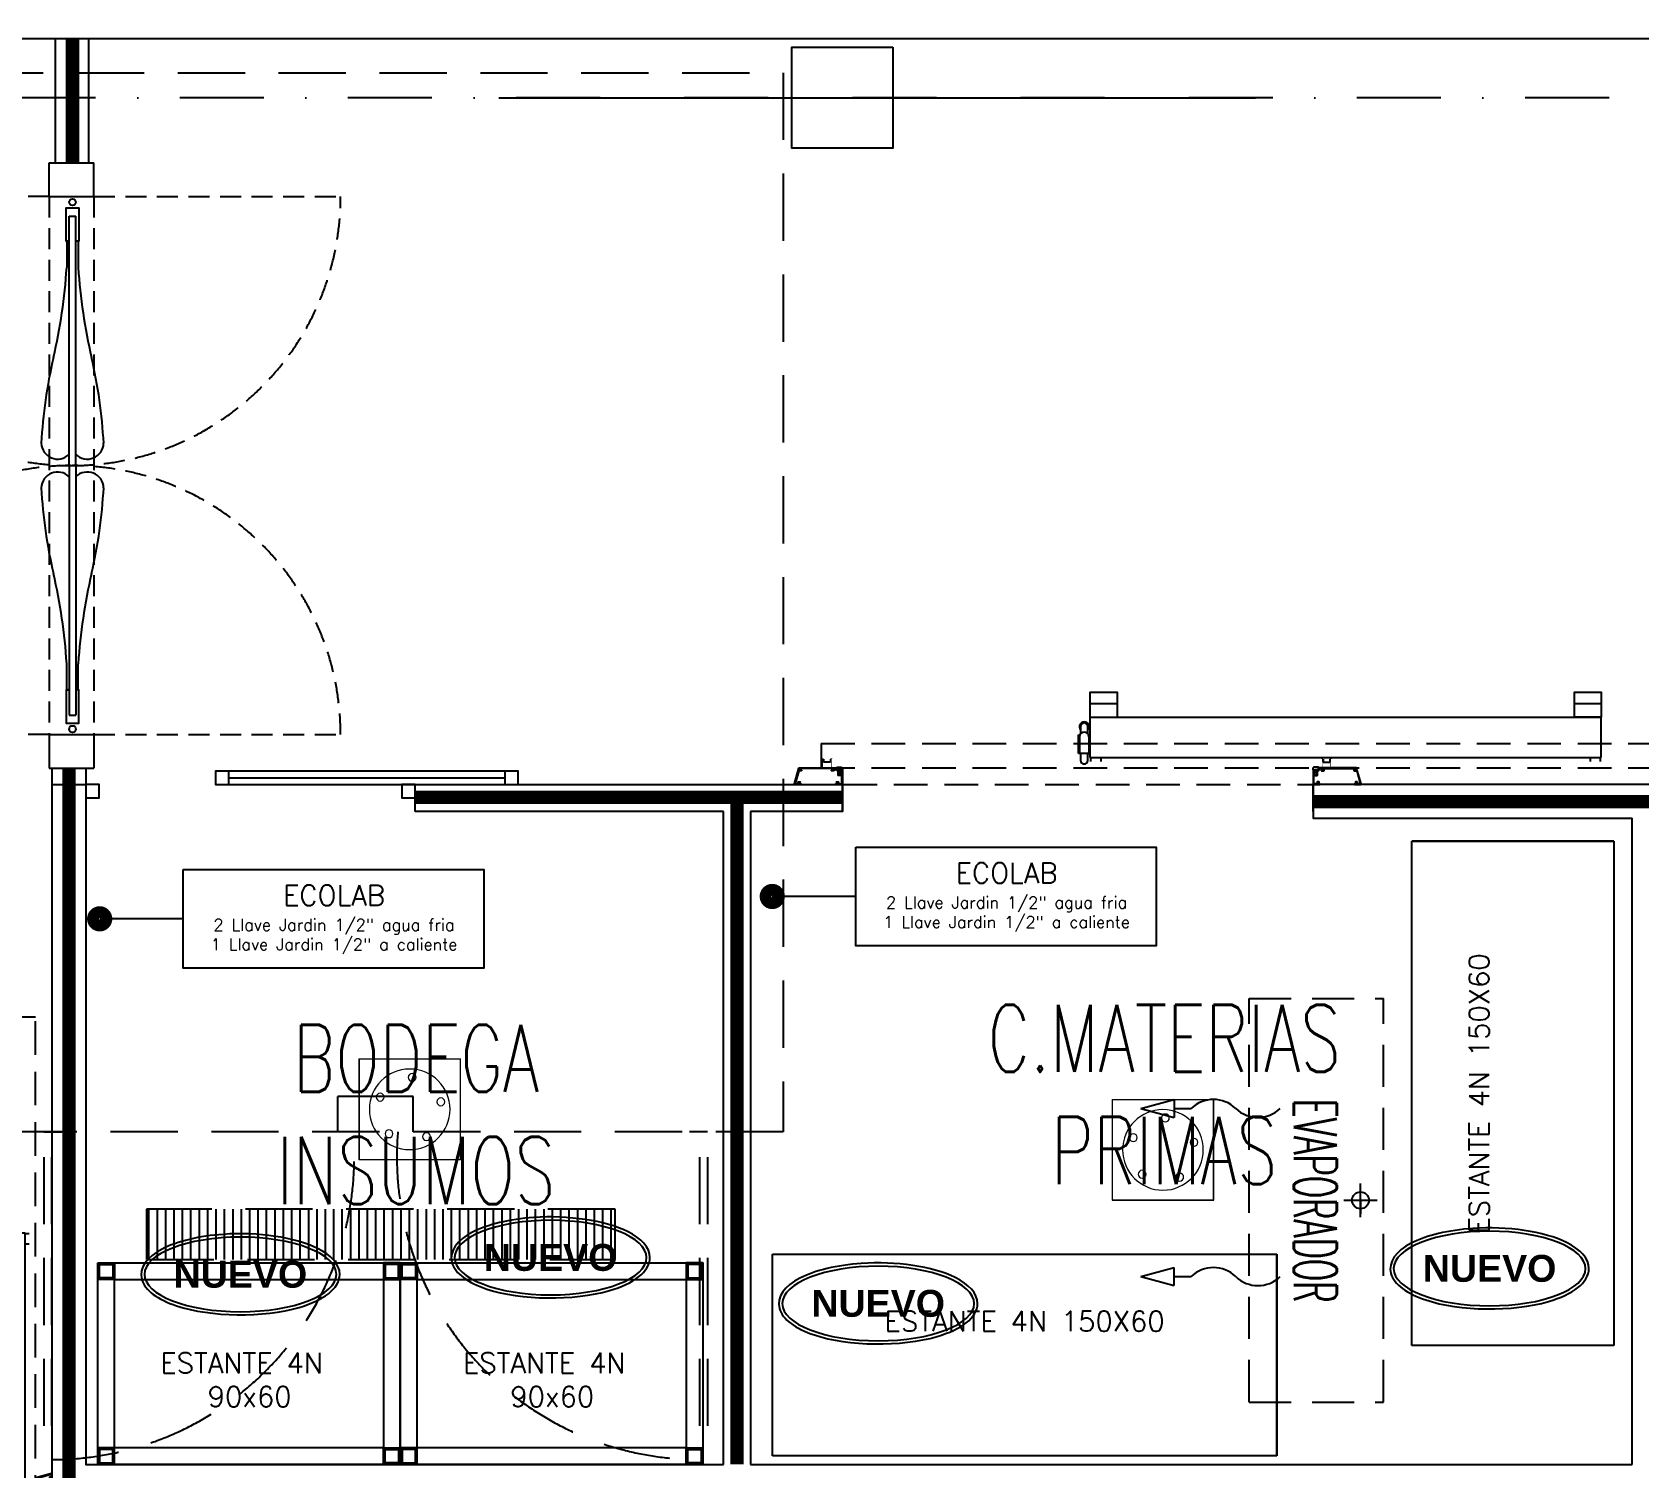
# Model space of a CAD drawing. Header units: millimetres. Extents: x 340 to 1003762, y 22 to 362022.
# Drawn here: x 561811 to 566589, y 286982 to 291252 of the extents above; entities that cross this region are included whole.
import ezdxf
from ezdxf.enums import TextEntityAlignment as Align

# ---------------------------------------------------------------- set-up
doc = ezdxf.new("R2010")
doc.units = ezdxf.units.MM
for name, pattern in [('LSBB_P_002 - PLANTA 1° NIVEL SALA DE VENTAS$0$000_ALTILLO PROPUESTA$0$HIDDEN', [0.375, 0.25, -0.125]), ('LSBB_P_002 - PLANTA 1° NIVEL SALA DE VENTAS$0$CONTINUOS', [0]), ('LSBB_P_002 - PLANTA 1° NIVEL SALA DE VENTAS$0$DASHDOT2', [0.5, 0.25, -0.125, 0, -0.125]), ('LSBB_P_002 - PLANTA 1° NIVEL SALA DE VENTAS$0$DASHED', [0.75, 0.5, -0.25]), ('LSBB_P_002 - PLANTA 1° NIVEL SALA DE VENTAS$0$HIDDEN', [0.375, 0.25, -0.125]), ('LSBB_P_002 - PLANTA 1° NIVEL SALA DE VENTAS$0$HIDDEN2', [0.1875, 0.125, -0.0625])]:
    doc.linetypes.add(name, pattern=pattern)
for name, color, linetype in [('A-DEMOLICION SV', 40, 'Continuous'), ('LSBB_P_002 - PLANTA 1° NIVEL SALA DE VENTAS$0$A-ACTIVOS NUEVOS', 20, 'Continuous'), ('LSBB_P_002 - PLANTA 1° NIVEL SALA DE VENTAS$0$A-DEMOLICIONES', 30, 'LSBB_P_002 - PLANTA 1° NIVEL SALA DE VENTAS$0$DASHED'), ('LSBB_P_002 - PLANTA 1° NIVEL SALA DE VENTAS$0$A-Equipamiento acero inox', 8, 'Continuous'), ('LSBB_P_002 - PLANTA 1° NIVEL SALA DE VENTAS$0$A-EVAPORADOR', 8, 'Continuous'), ('LSBB_P_002 - PLANTA 1° NIVEL SALA DE VENTAS$0$A-MALLA ACMA', 6, 'LSBB_P_002 - PLANTA 1° NIVEL SALA DE VENTAS$0$CONTINUOS'), ('LSBB_P_002 - PLANTA 1° NIVEL SALA DE VENTAS$0$A-MOBILIARIO', 8, 'Continuous'), ('LSBB_P_002 - PLANTA 1° NIVEL SALA DE VENTAS$0$A-PANEL CAMARA NUEVO', 10, 'LSBB_P_002 - PLANTA 1° NIVEL SALA DE VENTAS$0$CONTINUOS'), ('LSBB_P_002 - PLANTA 1° NIVEL SALA DE VENTAS$0$A-PILETAS NUEVAS', 8, 'Continuous'), ('LSBB_P_002 - PLANTA 1° NIVEL SALA DE VENTAS$0$A-PUERTAS NUEVAS', 10, 'Continuous'), ('LSBB_P_002 - PLANTA 1° NIVEL SALA DE VENTAS$0$A-SE CONSTRUYE RELLENO', 10, 'LSBB_P_002 - PLANTA 1° NIVEL SALA DE VENTAS$0$CONTINUOS'), ('LSBB_P_002 - PLANTA 1° NIVEL SALA DE VENTAS$0$A-Textos', 2, 'Continuous'), ('LSBB_P_002 - PLANTA 1° NIVEL SALA DE VENTAS$0$EJES', 8, 'LSBB_P_002 - PLANTA 1° NIVEL SALA DE VENTAS$0$DASHDOT2'), ('LSBB_P_002 - PLANTA 1° NIVEL SALA DE VENTAS$0$EQUIPO', 4, 'Continuous'), ('LSBB_P_002 - PLANTA 1° NIVEL SALA DE VENTAS$0$ESTRUCTURA', 5, 'Continuous'), ('LSBB_P_002 - PLANTA 1° NIVEL SALA DE VENTAS$0$LLAVES ECOLAB', 90, 'Continuous'), ('LSBB_P_002 - PLANTA 1° NIVEL SALA DE VENTAS$0$MUROS', 5, 'Continuous'), ('LSBB_P_002 - PLANTA 1° NIVEL SALA DE VENTAS$0$PUERTAS', 2, 'Continuous'), ('LSBB_P_002 - PLANTA 1° NIVEL SALA DE VENTAS$0$TABIQUE', 3, 'Continuous')]:
    doc.layers.add(name, color=color, linetype=linetype)
doc.styles.add('LSBB_P_002 - PLANTA 1° NIVEL SALA DE VENTAS$0$ARIAL', font='')
doc.styles.add('LSBB_P_002 - PLANTA 1° NIVEL SALA DE VENTAS$0$ROMANS', font='romans')
doc.styles.add('LSBB_P_002 - PLANTA 1° NIVEL SALA DE VENTAS$0$ROMANS20', font='ROMANS8.SHX', dxfattribs={"width": 0.9, "height": 2})
doc.styles.get('LSBB_P_002 - PLANTA 1° NIVEL SALA DE VENTAS$0$ARIAL').set_extended_font_data('Arial', bold=True)

# ---------------------------------------------------------------- blocks, each defined once
blk = doc.blocks.new('LSBB_P_002 - PLANTA 1° NIVEL SALA DE VENTAS$0$A$C529333AF')
at = {"layer": 'LSBB_P_002 - PLANTA 1° NIVEL SALA DE VENTAS$0$A-ACTIVOS NUEVOS', "extrusion": (0, 0, -1)}
blk.add_ellipse((0, 0), major_axis=(0.2855, 0), ratio=0.388575, dxfattribs=at)
at = {"layer": 'LSBB_P_002 - PLANTA 1° NIVEL SALA DE VENTAS$0$A-ACTIVOS NUEVOS'}
blk.add_open_spline([(0.2955, 0), (0.2955, -0.021), (0.2828, -0.0409), (0.2407, -0.0737), (0.2108, -0.0875), (0.0693, -0.1291), (-0.0893, -0.1272), (-0.2453, -0.0748), (-0.2842, -0.048), (-0.3027, 0.019), (-0.2777, 0.0523), (-0.188, 0.0987), (-0.1218, 0.1143), (0.0524, 0.1263), (0.163, 0.1102), (0.2698, 0.0572), (0.2955, 0.0303), (0.2955, 0)], degree=3, knots=[0, 0, 0, 0, 0.461791, 0.461791, 0.923583, 0.923583, 2.283227, 2.283227, 3.034626, 3.034626, 3.786024, 3.786024, 4.537423, 4.537423, 5.618495, 5.618495, 6.283185, 6.283185, 6.283185, 6.283185], dxfattribs=at)
at = {"layer": 'LSBB_P_002 - PLANTA 1° NIVEL SALA DE VENTAS$0$A-ACTIVOS NUEVOS', "insert": (0, 0), "char_height": 0.08, "attachment_point": 5, "style": 'LSBB_P_002 - PLANTA 1° NIVEL SALA DE VENTAS$0$ARIAL'}
blk.add_mtext_dynamic_manual_height_columns('NUEVO', width=0.536552, gutter_width=0.7, heights=[0], dxfattribs=at)
blk = doc.blocks.new('LSBB_P_002 - PLANTA 1° NIVEL SALA DE VENTAS$0$A$C5D5E3A85')
at = {"color": 0, "linetype": 'ByBlock'}
for p, q in [((0.9596, 0.32), (0.8796, 0.32)), ((2.3993, 0.32), (2.3193, 0.32)), ((0.8796, 0.16), (0.8796, 0.24)), ((2.3993, 0.28), (2.3193, 0.28)), ((2.3993, 0.16), (2.3993, 0.28)), ((0.0865, 0.1555), (0.0865, 0.146)), ((0.1069, 0.146), (0.0865, 0.146)), ((0.1069, 0.1555), (0.1069, 0.146)), ((0.8818, 0.16), (0.9118, 0.16)), ((0.8818, 0.1485), (0.8818, 0.16)), ((0.9118, 0.1485), (0.9118, 0.16)), ((1.572, 0.1555), (1.572, 0.146)), ((1.572, 0.146), (1.5924, 0.146)), ((1.5924, 0.1555), (1.5924, 0.146)), ((2.367, 0.1485), (2.367, 0.16)), ((2.397, 0.1485), (2.397, 0.16))]:
    blk.add_line(p, q, dxfattribs=at)
at = {"color": 0, "linetype": 'ByBlock', "extrusion": (-1, -4e-16, 0)}
for p, q in [((0.8506, 0.252), (0.8506, 0.232)), ((0.8726, 0.232), (0.8726, 0.252)), ((0.8446, 0.228), (0.8489, 0.228)), ((0.8446, 0.172), (0.8446, 0.228)), ((0.8476, 0.222), (0.8476, 0.174)), ((0.8506, 0.2307), (0.8506, 0.232)), ((0.8726, 0.2307), (0.8726, 0.232)), ((0.8742, 0.228), (0.8796, 0.228)), ((0.8756, 0.222), (0.8756, 0.174)), ((0.8496, 0.172), (0.8446, 0.172)), ((0.8736, 0.172), (0.8496, 0.172)), ((0.8506, 0.172), (0.8506, 0.152)), ((0.8726, 0.152), (0.8726, 0.172)), ((0.8796, 0.172), (0.8736, 0.172))]:
    blk.add_line(p, q, dxfattribs=at)
for p, q in [((0.8796, 0.28), (2.3993, 0.28)), ((0.8796, 0.16), (2.3993, 0.16))]:
    blk.add_line(p, q)
at = {"color": 8, "linetype": 'LSBB_P_002 - PLANTA 1° NIVEL SALA DE VENTAS$0$HIDDEN2', "ltscale": 0.8}
for p, q in [((0.0796, 0.2016), (3.0425, 0.2016)), ((0.0796, 0.2016), (0.0796, 0.13)), ((3.0425, 0.2016), (3.0425, 0.13)), ((0.0796, 0.13), (3.0425, 0.13)), ((0.1459, 0.08), (1.5425, 0.08))]:
    blk.add_line(p, q, dxfattribs=at)
at = {"color": 0, "linetype": 'ByBlock', "ltscale": 5}
for p, q in [((0.1425, 0), (0.1425, 0.08)), ((1.5425, 0), (1.5425, 0.08))]:
    blk.add_line(p, q, dxfattribs=at)
at = {"color": 0, "linetype": 'ByBlock'}
for points in [[(0.8796, 0.28), (0.8796, 0.355), (0.9596, 0.355), (0.9596, 0.28)], [(2.3193, 0.28), (2.3193, 0.355), (2.3993, 0.355), (2.3993, 0.28)], [(0.8796, 0.24), (0.8796, 0.28)]]:
    blk.add_lwpolyline(points, dxfattribs=at)
at = {"color": 0, "linetype": 'ByBlock', "const_width": 0.0017}
for points in [[(0.0812, 0.1565), (0.0869, 0.1565)], [(0.084, 0.1565), (0.084, 0.1289)], [(0.1123, 0.1565), (0.1066, 0.1565)], [(0.1094, 0.1565), (0.1094, 0.1289)], [(1.5665, 0.1565), (1.5723, 0.1565)], [(1.5694, 0.1565), (1.5694, 0.1289)], [(1.5977, 0.1565), (1.5919, 0.1565)], [(1.5948, 0.1565), (1.5948, 0.1289)]]:
    blk.add_lwpolyline(points, dxfattribs=at)
at = {"color": 0, "linetype": 'ByBlock'}
for points in [[(0.0134, 0.1225), (0.0208, 0.1225, -0.343826), (0.0212, 0.1221), (0.0212, 0.1214, -0.414214), (0.0208, 0.121), (0.0131, 0.121, 0.336332), (0.0129, 0.1209), (0.0022, 0.0826, 0.496634), (0.0027, 0.082), (0.0105, 0.082, 0.414214), (0.011, 0.0825), (0.011, 0.0865, -0.414214), (0.0125, 0.088), (0.0164, 0.088, -0.414214), (0.017, 0.0874), (0.017, 0.0871, -0.414214), (0.0164, 0.0865), (0.013, 0.0865, 0.414214), (0.0125, 0.086), (0.0125, 0.0825, 0.414214), (0.013, 0.082), (0.0189, 0.082, -0.414214), (0.0195, 0.0814), (0.0195, 0.0806, -0.414214), (0.0189, 0.08), (0.0014, 0.08, -0.496634), (0, 0.0819), (0.0132, 0.1289, -0.336332), (0.0146, 0.13), (0.125, 0.13, -0.414214), (0.1265, 0.1285), (0.1265, 0.1245, 0.414214), (0.127, 0.124), (0.13, 0.124, -0.414214), (0.1315, 0.1225), (0.1315, 0.1095, 0.414214), (0.132, 0.109), (0.138, 0.109, 0.674073), (0.1385, 0.1095), (0.1385, 0.1225, -0.414214), (0.14, 0.124), (0.141, 0.124, -0.414214), (0.1425, 0.1225), (0.1425, 0.0815, -0.414214), (0.141, 0.08), (0.1231, 0.08, -0.414214), (0.1225, 0.0806), (0.1225, 0.0814, -0.414214), (0.1231, 0.082), (0.129, 0.082, 0.414214), (0.1295, 0.0825), (0.1295, 0.086, 0.414214), (0.129, 0.0865), (0.1256, 0.0865, -0.414214), (0.125, 0.0871), (0.125, 0.0874, -0.414214), (0.1256, 0.088), (0.1295, 0.088, -0.414214), (0.131, 0.0865), (0.131, 0.0825, 0.414214), (0.1315, 0.082), (0.14, 0.082, 0.414214), (0.1405, 0.0825), (0.1405, 0.1065, 0.414214), (0.14, 0.107), (0.131, 0.107, -0.414214), (0.1295, 0.1085), (0.1295, 0.1215, 0.414214), (0.129, 0.122), (0.126, 0.122, -0.414214), (0.1245, 0.1235), (0.1245, 0.1275, 0.414214), (0.124, 0.128), (0.1195, 0.128, 0.414214), (0.119, 0.1275), (0.119, 0.1225, -0.414214), (0.1175, 0.121), (0.1106, 0.121, -0.414214), (0.11, 0.1216), (0.11, 0.1224, -0.414214), (0.1106, 0.123), (0.1165, 0.123, 0.414214), (0.117, 0.1235), (0.117, 0.1275, 0.414214), (0.1165, 0.128), (0.0153, 0.128, 0.336332), (0.0148, 0.1276), (0.0134, 0.1225)], [(1.6716, 0.1225), (1.6642, 0.1225, 0.343826), (1.6638, 0.1221), (1.6638, 0.1214, 0.414214), (1.6642, 0.121), (1.6719, 0.121, -0.336332), (1.6721, 0.1209), (1.6828, 0.0826, -0.496634), (1.6823, 0.082), (1.6745, 0.082, -0.414214), (1.674, 0.0825), (1.674, 0.0865, 0.414214), (1.6725, 0.088), (1.6686, 0.088, 0.414214), (1.668, 0.0874), (1.668, 0.0871, 0.414214), (1.6686, 0.0865), (1.672, 0.0865, -0.414214), (1.6725, 0.086), (1.6725, 0.0825, -0.414214), (1.672, 0.082), (1.6661, 0.082, 0.414214), (1.6655, 0.0814), (1.6655, 0.0806, 0.414214), (1.6661, 0.08), (1.6836, 0.08, 0.496634), (1.685, 0.0819), (1.6719, 0.1289, 0.336332), (1.6704, 0.13), (1.56, 0.13, 0.414214), (1.5585, 0.1285), (1.5585, 0.1245, -0.414214), (1.558, 0.124), (1.555, 0.124, 0.414214), (1.5535, 0.1225), (1.5535, 0.1095, -0.414214), (1.553, 0.109), (1.547, 0.109, -0.674073), (1.5465, 0.1095), (1.5465, 0.1225, 0.414214), (1.545, 0.124), (1.544, 0.124, 0.414214), (1.5425, 0.1225), (1.5425, 0.0815, 0.414214), (1.544, 0.08), (1.5619, 0.08, 0.414214), (1.5625, 0.0806), (1.5625, 0.0814, 0.414214), (1.5619, 0.082), (1.556, 0.082, -0.414214), (1.5555, 0.0825), (1.5555, 0.086, -0.414214), (1.556, 0.0865), (1.5594, 0.0865, 0.414214), (1.56, 0.0871), (1.56, 0.0874, 0.414214), (1.5594, 0.088), (1.5555, 0.088, 0.414214), (1.554, 0.0865), (1.554, 0.0825, -0.414214), (1.5535, 0.082), (1.545, 0.082, -0.414214), (1.5445, 0.0825), (1.5445, 0.1065, -0.414214), (1.545, 0.107), (1.554, 0.107, 0.414214), (1.5555, 0.1085), (1.5555, 0.1215, -0.414214), (1.556, 0.122), (1.559, 0.122, 0.414214), (1.5605, 0.1235), (1.5605, 0.1275, -0.414214), (1.561, 0.128), (1.5655, 0.128, -0.414214), (1.566, 0.1275), (1.566, 0.1225, 0.414214), (1.5675, 0.121), (1.5744, 0.121, 0.414214), (1.575, 0.1216), (1.575, 0.1224, 0.414214), (1.5744, 0.123), (1.5685, 0.123, -0.414214), (1.568, 0.1235), (1.568, 0.1275, -0.414214), (1.5685, 0.128), (1.6697, 0.128, -0.336332), (1.6702, 0.1276), (1.6716, 0.1225)]]:
    blk.add_lwpolyline(points, format="xyb", dxfattribs=at)
for points in [[(0.126, 0.1303), (0.126, 0.1303, -0.346184), (0.127, 0.1312), (0.14, 0.1312, -0.414214), (0.143, 0.1282), (0.143, 0.1241, 0.093021), (0.1412, 0.1244), (0.1398, 0.1244, 0.315183), (0.1375, 0.1221), (0.1375, 0.1221), (0.1382, 0.1221, -0.414214), (0.1385, 0.1218), (0.1385, 0.1191, -0.414214), (0.1365, 0.1171), (0.133, 0.1171, -0.414214), (0.1315, 0.1186), (0.1315, 0.1214, -0.414214), (0.1322, 0.1221), (0.1325, 0.1221, 0.414214), (0.133, 0.1226), (0.133, 0.1226, 0.414214), (0.1315, 0.1241), (0.13, 0.1241, -0.414214), (0.127, 0.1272), (0.127, 0.1292, 0.31619)], [(0.135, 0.1191), (0.1354, 0.1191, 0.414214), (0.1357, 0.1194), (0.1357, 0.1238, 0.414214), (0.1354, 0.1241), (0.135, 0.1241, 0.414214), (0.1347, 0.1238), (0.1347, 0.1194, 0.414214)], [(1.559, 0.1303), (1.559, 0.1303, 0.346184), (1.558, 0.1312), (1.545, 0.1312, 0.414214), (1.542, 0.1282), (1.542, 0.1241, -0.093021), (1.5438, 0.1244), (1.5453, 0.1244, -0.315183), (1.5475, 0.1221), (1.5475, 0.1221), (1.5468, 0.1221, 0.414214), (1.5465, 0.1218), (1.5465, 0.1191, 0.414214), (1.5485, 0.1171), (1.552, 0.1171, 0.414214), (1.5535, 0.1186), (1.5535, 0.1214, 0.414214), (1.5528, 0.1221), (1.5525, 0.1221, -0.414214), (1.552, 0.1226), (1.552, 0.1226, -0.414214), (1.5535, 0.1241), (1.555, 0.1241, 0.414214), (1.558, 0.1272), (1.558, 0.1292, -0.31619)], [(1.55, 0.1191), (1.5496, 0.1191, -0.414214), (1.5493, 0.1194), (1.5493, 0.1238, -0.414214), (1.5496, 0.1241), (1.55, 0.1241, -0.414214), (1.5503, 0.1238), (1.5503, 0.1194, -0.414214)]]:
    blk.add_lwpolyline(points, format="xyb", close=True, dxfattribs=at)
for centre, radius, start, end in [((0.8616, 0.252), 0.014, 90, 218.2132), ((0.8616, 0.252), 0.011, 90, 180), ((0.8616, 0.252), 0.014, 321.7868, 90), ((0.8616, 0.252), 0.011, 0, 90), ((0.8616, 0.222), 0.014, 0, 180), ((0.8496, 0.174), 0.002, 180, 270), ((0.8616, 0.152), 0.011, 180, 0), ((0.8736, 0.174), 0.002, 270, 0)]:
    blk.add_arc(centre, radius, start, end, dxfattribs=at)
blk = doc.blocks.new('LSBB_P_002 - PLANTA 1° NIVEL SALA DE VENTAS$0$ESTANTE 4N 150X80')
for p, q in [((0, 0, 0), (0, 60, 0)), ((0, 60, 0), (150, 60, 0)), ((150, 60, 0), (150, 0, 0)), ((150, 0, 0), (150, 60, 0)), ((150, 0, 0), (0, 0, 0))]:
    blk.add_line(p, q)
at = {"layer": 'LSBB_P_002 - PLANTA 1° NIVEL SALA DE VENTAS$0$A-MOBILIARIO', "ltscale": 0.25, "insert": (74.95, 40.02), "char_height": 6, "width": 114.6377, "attachment_point": 5, "style": 'LSBB_P_002 - PLANTA 1° NIVEL SALA DE VENTAS$0$ROMANS'}
blk.add_mtext('\\A1;ESTANTE 4N 150X60', dxfattribs=at)
blk = doc.blocks.new('LSBB_P_002 - PLANTA 1° NIVEL SALA DE VENTAS$0$A$C185C2680')
h = blk.add_hatch(color=256)
h.paths.add_polyline_path([(0.005, -0.005), (0.045, -0.005), (0.045, -0.045), (0.005, -0.045)], flags=16)
h.paths.add_polyline_path([(0, 0), (0.05, 0), (0.05, -0.05), (0, -0.05)])
h = blk.add_hatch(color=256)
h.paths.add_polyline_path([(0.895, -0.005), (0.855, -0.005), (0.855, -0.045), (0.895, -0.045)], flags=16)
h.paths.add_polyline_path([(0.9, 0), (0.85, 0), (0.85, -0.05), (0.9, -0.05)])
h = blk.add_hatch(color=256)
h.paths.add_polyline_path([(0.005, -0.595), (0.045, -0.595), (0.045, -0.555), (0.005, -0.555)], flags=16)
h.paths.add_polyline_path([(0, -0.6), (0.05, -0.6), (0.05, -0.55), (0, -0.55)])
h = blk.add_hatch(color=256)
h.paths.add_polyline_path([(0.895, -0.595), (0.855, -0.595), (0.855, -0.555), (0.895, -0.555)], flags=16)
h.paths.add_polyline_path([(0.9, -0.6), (0.85, -0.6), (0.85, -0.55), (0.9, -0.55)])
for points in [[(0, 0), (0.9, 0), (0.9, -0.6), (0, -0.6)], [(0, 0), (0.05, 0), (0.05, -0.05), (0, -0.05)], [(0.9, 0), (0.85, 0), (0.85, -0.05), (0.9, -0.05)], [(0.005, -0.005), (0.045, -0.005), (0.045, -0.045), (0.005, -0.045)], [(0.895, -0.005), (0.855, -0.005), (0.855, -0.045), (0.895, -0.045)], [(0.05, -0.05), (0.85, -0.05), (0.85, -0.55), (0.05, -0.55)], [(0, -0.6), (0.05, -0.6), (0.05, -0.55), (0, -0.55)], [(0.005, -0.595), (0.045, -0.595), (0.045, -0.555), (0.005, -0.555)], [(0.9, -0.6), (0.85, -0.6), (0.85, -0.55), (0.9, -0.55)], [(0.895, -0.595), (0.855, -0.595), (0.855, -0.555), (0.895, -0.555)]]:
    blk.add_lwpolyline(points, close=True)
at = {"insert": (-0.1034, -0.4281), "char_height": 0.06, "width": 1.107419, "attachment_point": 7, "style": 'LSBB_P_002 - PLANTA 1° NIVEL SALA DE VENTAS$0$ARIAL'}
blk.add_mtext('\\A1;\\pi0.28942;{\\Fromans|c0;ESTANTE 4N \\P\\pi0.38942; 90x60}', dxfattribs=at)
blk = doc.blocks.new('LSBB_P_002 - PLANTA 1° NIVEL SALA DE VENTAS$0$PPL doble')
at = {"layer": 'LSBB_P_002 - PLANTA 1° NIVEL SALA DE VENTAS$0$PUERTAS'}
for p, q in [((0, -0.1323), (0, 0)), ((0.1002, 0), (0, 0)), ((0.1002, -0.1323), (0.1002, 0)), ((1.6985, -0.1323), (1.6985, 0)), ((1.6985, 0), (1.7987, 0)), ((1.7987, -0.1323), (1.7987, 0)), ((0.1002, -0.1323), (0, -0.1323)), ((1.6985, -0.1323), (1.7987, -0.1323))]:
    blk.add_line(p, q, dxfattribs=at)
at = {"layer": 'LSBB_P_002 - PLANTA 1° NIVEL SALA DE VENTAS$0$PUERTAS', "color": 8, "linetype": 'LSBB_P_002 - PLANTA 1° NIVEL SALA DE VENTAS$0$HIDDEN2', "ltscale": 0.5}
for p, q in [((0.1002, 0), (1.6985, 0)), ((0.1002, -0.1323), (1.6985, -0.1323))]:
    blk.add_line(p, q, dxfattribs=at)
at = {"layer": 'LSBB_P_002 - PLANTA 1° NIVEL SALA DE VENTAS$0$PUERTAS', "color": 4}
for p, q in [((0.2328, -0.0463), (0.2328, -0.0535)), ((0.2328, -0.0463), (0.3107, -0.0463)), ((1.566, -0.0463), (1.488, -0.0463)), ((1.566, -0.0463), (1.566, -0.0535)), ((0.2328, -0.0805), (0.2328, -0.0733)), ((0.2328, -0.0805), (0.3107, -0.0805)), ((1.566, -0.0805), (1.488, -0.0805)), ((1.566, -0.0805), (1.566, -0.0733))]:
    blk.add_line(p, q, dxfattribs=at)
at = {"layer": 'LSBB_P_002 - PLANTA 1° NIVEL SALA DE VENTAS$0$PUERTAS', "color": 2, "ltscale": 0.5}
for p, q in [((0.1582, -0.0733), (0.1582, -0.0535)), ((0.8994, -0.0535), (0.1582, -0.0535)), ((0.8994, -0.0733), (0.1582, -0.0733)), ((0.8994, -0.0733), (0.8994, -0.0535)), ((0.8994, -0.0733), (0.8994, -0.0535)), ((0.8994, -0.0733), (0.8994, -0.0535)), ((0.8994, -0.0733), (0.8994, -0.0535)), ((0.8994, -0.0535), (1.6406, -0.0535)), ((0.8994, -0.0733), (1.6406, -0.0733)), ((1.6406, -0.0733), (1.6406, -0.0535))]:
    blk.add_line(p, q, dxfattribs=at)
at = {"layer": 'LSBB_P_002 - PLANTA 1° NIVEL SALA DE VENTAS$0$PUERTAS', "color": 8, "linetype": 'LSBB_P_002 - PLANTA 1° NIVEL SALA DE VENTAS$0$HIDDEN2', "ltscale": 0.5}
for points in [[(0.1002, 0), (0.1002, 0.733)], [(1.6985, 0), (1.6985, 0.733)], [(0.1002, -0.1323), (0.1002, -0.8653)], [(1.6985, -0.1323), (1.6985, -0.8653)]]:
    blk.add_lwpolyline(points, dxfattribs=at)
at = {"layer": 'LSBB_P_002 - PLANTA 1° NIVEL SALA DE VENTAS$0$PUERTAS', "color": 4, "elevation": 0.0106}
for points in [[(0.2328, -0.0733), (0.2328, -0.0825), (0.1337, -0.0825), (0.1337, -0.0446), (0.2328, -0.0446), (0.2328, -0.0535)], [(1.566, -0.0733), (1.566, -0.0825), (1.6651, -0.0825), (1.6651, -0.0446), (1.566, -0.0446), (1.566, -0.0535)]]:
    blk.add_lwpolyline(points, dxfattribs=at)
at = {"layer": 'LSBB_P_002 - PLANTA 1° NIVEL SALA DE VENTAS$0$PUERTAS', "color": 4}
for centre in [(0.1167, -0.0634, 0.0106), (1.6821, -0.0634, 0.0106)]:
    blk.add_circle(centre, 0.0099, dxfattribs=at)
at = {"layer": 'LSBB_P_002 - PLANTA 1° NIVEL SALA DE VENTAS$0$PUERTAS', "color": 8, "linetype": 'LSBB_P_002 - PLANTA 1° NIVEL SALA DE VENTAS$0$HIDDEN2', "ltscale": 0.5}
for centre, start, end in [((0.1002, -0.0661), 0.1969, 90), ((1.6986, -0.0662), 90.0017, 179.8007), ((0.1002, -0.0661), 270, 359.8031), ((1.6986, -0.0661), 180.1993, 269.9983)]:
    blk.add_arc(centre, 0.7992, start, end, dxfattribs=at)
at = {"layer": 'LSBB_P_002 - PLANTA 1° NIVEL SALA DE VENTAS$0$PUERTAS', "color": 4}
for centre, radius, start, end in [((0.9126, -1.451, 0.0106), 1.4824, 93.0688, 103.029), ((0.8315, -0.0194, 0.0106), 0.0486, 315.4476, 87.9321), ((0.9672, -0.0194, 0.0106), 0.0486, 92.0679, 224.5524), ((0.8861, -1.451, 0.0106), 1.4824, 76.971, 86.9312), ((0.2042, 1.6036, 0.0106), 1.6533, 273.6938, 283.0823), ((1.5945, 1.6036, 0.0106), 1.6533, 256.9177, 266.3062), ((0.2042, -1.7304, 0.0106), 1.6533, 76.9177, 86.3062), ((0.8315, -0.1074, 0.0106), 0.0486, 272.0679, 44.5524), ((0.9672, -0.1074, 0.0106), 0.0486, 135.4476, 267.9321), ((1.5945, -1.7304, 0.0106), 1.6533, 93.6938, 103.0823), ((0.9126, 1.3242, 0.0106), 1.4824, 256.971, 266.9312), ((0.8861, 1.3242, 0.0106), 1.4824, 273.0688, 283.029)]:
    blk.add_arc(centre, radius, start, end, dxfattribs=at)
blk = doc.blocks.new('LSBB_P_002 - PLANTA 1° NIVEL SALA DE VENTAS$0$A$C69995B83')
at = {"linetype": 'Continuous', "lineweight": 20}
for p, q in [((0, 0), (-0.3, 0)), ((-0.3, 0), (-0.3, -0.3)), ((0, -0.3), (0, 0)), ((-0.3, -0.3), (0, -0.3))]:
    blk.add_line(p, q, dxfattribs=at)
at = {"linetype": 'Continuous', "lineweight": 20, "const_width": 0.00333}
blk.add_lwpolyline([(-0.3, -0.3), (-0.3, 0), (0, 0), (0, -0.3)], close=True, dxfattribs=at)
at = {"linetype": 'Continuous', "lineweight": 20}
for centre, radius in [((-0.15, -0.15), 0.1199), ((-0.1863, -0.062), 0.0117), ((-0.0775, -0.0883), 0.0117), ((-0.2449, -0.1573), 0.0117), ((-0.2449, -0.1573), 0.0117), ((-0.0689, -0.1999), 0.0117), ((-0.1724, -0.2425), 0.0117)]:
    blk.add_circle(centre, radius, dxfattribs=at)
blk = doc.blocks.new('LSBB_P_002 - PLANTA 1° NIVEL SALA DE VENTAS$0$EVC5-302-22')
at = {"linetype": 'LSBB_P_002 - PLANTA 1° NIVEL SALA DE VENTAS$0$HIDDEN', "ltscale": 0.5}
for p, q in [((2.3, -0.1), (1.1, -0.1)), ((1.1, -0.5), (1.1, -0.1)), ((2.3, -0.5), (2.3, -0.1)), ((2.3, -0.5), (1.1, -0.5))]:
    blk.add_line(p, q, dxfattribs=at)
for p, q in [((1.7, -0.2188), (1.7, -0.1188)), ((1.75, -0.1688), (1.65, -0.1688)), ((1.7, -0.1688), (1.74, -0.1688)), ((1.4269, -0.7226), (1.4269, -0.6726)), ((1.9269, -0.7226), (1.9269, -0.6726)), ((1.4001, -0.7226), (1.4537, -0.7226)), ((1.4269, -0.8226), (1.4001, -0.7226)), ((1.4269, -0.8226), (1.4537, -0.7226)), ((1.9537, -0.7226), (1.9001, -0.7226)), ((1.9269, -0.8226), (1.9001, -0.7226)), ((1.9269, -0.8226), (1.9537, -0.7226))]:
    blk.add_line(p, q)
blk.add_circle((1.7, -0.1688), 0.025)
for centre, start, end in [((1.3584, -0.4738), 315.9581, 44.0419), ((1.8584, -0.4738), 315.9581, 44.0419), ((1.4954, -0.6063), 135.9581, 224.0419), ((1.9954, -0.6063), 135.9581, 224.0419)]:
    blk.add_arc(centre, 0.0953, start, end)
at = {"style": 'LSBB_P_002 - PLANTA 1° NIVEL SALA DE VENTAS$0$ROMANS20', "width": 0.55}
blk.add_text('EVAPORADOR', height=0.128, dxfattribs=at).set_placement((1.7009, -0.3034), align=Align.MIDDLE)
blk = doc.blocks.new('LSBB_P_002 - PLANTA 1° NIVEL SALA DE VENTAS$0$LLAVE ECOLAB')
at = {"layer": 'LSBB_P_002 - PLANTA 1° NIVEL SALA DE VENTAS$0$LLAVES ECOLAB', "color": 8}
blk.add_lwpolyline([(-1.5014, 0.5435), (-1.5014, 1.4369), (-1.2086, 1.4369), (-1.2086, 0.5435)], close=True, dxfattribs=at)
for points in [[(-1.355, 0.5435), (-1.355, 0.2948)], [(-1.355, 0.5107), (-1.355, 0.2948)]]:
    blk.add_lwpolyline(points, dxfattribs=at)
at = {"layer": 'LSBB_P_002 - PLANTA 1° NIVEL SALA DE VENTAS$0$LLAVES ECOLAB', "color": 8, "const_width": 0.035}
blk.add_lwpolyline([(-1.375, 0.2948, 1), (-1.335, 0.2948, 1)], format="xyb", close=True, dxfattribs=at)
blk.add_lwpolyline([(-1.375, 0.2948, 1), (-1.335, 0.2948, 1)], format="xyb", close=True, dxfattribs=at)
at = {"layer": 'LSBB_P_002 - PLANTA 1° NIVEL SALA DE VENTAS$0$A-MOBILIARIO', "ltscale": 0.25, "insert": (-1.3522, 0.9916), "char_height": 0.06, "width": 1.146377, "attachment_point": 5, "rotation": 90, "style": 'LSBB_P_002 - PLANTA 1° NIVEL SALA DE VENTAS$0$ROMANS'}
blk.add_mtext('\\A1;ECOLAB\\P{\\H0.58333x;2 Llave Jardin 1/2" agua fria\\P1 Llave Jardin 1/2" a caliente}', dxfattribs=at)
blk = doc.blocks.new('LSBB_P_002 - PLANTA 1° NIVEL SALA DE VENTAS$0$DEMOL')
at = {"layer": 'LSBB_P_002 - PLANTA 1° NIVEL SALA DE VENTAS$0$A-DEMOLICIONES', "linetype": 'LSBB_P_002 - PLANTA 1° NIVEL SALA DE VENTAS$0$000_ALTILLO PROPUESTA$0$HIDDEN', "ltscale": 0.8}
for p, q in [((984.863, 305.24), (987.263, 305.24)), ((987.263, 305.24), (987.263, 302.09)), ((985.9395, 302.09), (985.9395, 302.195)), ((986.1395, 302.195), (985.9395, 302.195)), ((986.163, 302.195), (985.963, 302.195)), ((986.163, 302.09), (986.163, 302.195)), ((987.263, 302.09), (984.863, 302.09)), ((985.0645, 302.09), (985.0945, 302.09)), ((985.088, 302.09), (985.118, 302.09)), ((987.0145, 302.09), (986.9845, 302.09)), ((987.038, 302.09), (987.008, 302.09)), ((985.0645, 302.015), (985.0645, 301.115)), ((985.088, 302.015), (985.088, 301.115)), ((987.0145, 302.015), (987.0145, 301.115)), ((987.038, 302.015), (987.038, 301.115)), ((986.764, 301.86), (985.37, 301.86)), ((985.37, 301.86), (985.37, 301.71)), ((985.3773, 301.71), (985.3773, 301.86)), ((985.4023, 301.71), (985.4023, 301.86)), ((985.4273, 301.71), (985.4273, 301.86)), ((985.4523, 301.71), (985.4523, 301.86)), ((985.4773, 301.71), (985.4773, 301.86)), ((985.5023, 301.71), (985.5023, 301.86)), ((985.5273, 301.71), (985.5273, 301.86)), ((985.5523, 301.71), (985.5523, 301.86)), ((985.5773, 301.71), (985.5773, 301.86)), ((985.6023, 301.71), (985.6023, 301.86)), ((985.6273, 301.71), (985.6273, 301.86)), ((985.6523, 301.71), (985.6523, 301.86)), ((985.6773, 301.71), (985.6773, 301.86)), ((985.7023, 301.71), (985.7023, 301.86)), ((985.7273, 301.71), (985.7273, 301.86)), ((985.7523, 301.71), (985.7523, 301.86)), ((985.7773, 301.71), (985.7773, 301.86)), ((985.8023, 301.71), (985.8023, 301.86)), ((985.8273, 301.71), (985.8273, 301.86)), ((985.8523, 301.71), (985.8523, 301.86)), ((985.8773, 301.71), (985.8773, 301.86)), ((985.9023, 301.71), (985.9023, 301.86)), ((985.9273, 301.71), (985.9273, 301.86)), ((985.9523, 301.71), (985.9523, 301.86)), ((985.9773, 301.71), (985.9773, 301.86)), ((986.0023, 301.71), (986.0023, 301.86)), ((986.0273, 301.71), (986.0273, 301.86)), ((986.0523, 301.71), (986.0523, 301.86)), ((986.0773, 301.71), (986.0773, 301.86)), ((986.1023, 301.71), (986.1023, 301.86)), ((986.1273, 301.71), (986.1273, 301.86)), ((986.1523, 301.71), (986.1523, 301.86)), ((986.1773, 301.71), (986.1773, 301.86)), ((986.2023, 301.71), (986.2023, 301.86)), ((986.2273, 301.71), (986.2273, 301.86)), ((986.2523, 301.71), (986.2523, 301.86)), ((986.2773, 301.71), (986.2773, 301.86)), ((986.3023, 301.71), (986.3023, 301.86)), ((986.3273, 301.71), (986.3273, 301.86)), ((986.3523, 301.71), (986.3523, 301.86)), ((986.3773, 301.71), (986.3773, 301.86)), ((986.4023, 301.71), (986.4023, 301.86)), ((986.4273, 301.71), (986.4273, 301.86)), ((986.4523, 301.71), (986.4523, 301.86)), ((986.4773, 301.71), (986.4773, 301.86)), ((986.5023, 301.71), (986.5023, 301.86)), ((986.5273, 301.71), (986.5273, 301.86)), ((986.5523, 301.71), (986.5523, 301.86)), ((986.5773, 301.71), (986.5773, 301.86)), ((986.6023, 301.71), (986.6023, 301.86)), ((986.6273, 301.71), (986.6273, 301.86)), ((986.6523, 301.71), (986.6523, 301.86)), ((986.6773, 301.71), (986.6773, 301.86)), ((986.7023, 301.71), (986.7023, 301.86)), ((986.7273, 301.71), (986.7273, 301.86)), ((986.7523, 301.71), (986.7523, 301.86)), ((986.764, 301.71), (986.764, 301.86)), ((985.37, 301.71), (986.764, 301.71))]:
    blk.add_line(p, q, dxfattribs=at)
for centre, start, end in [((985.088, 302.015), 270, 4.7802), ((987.0145, 302.015), 175.2198, 270)]:
    blk.add_arc(centre, 0.9, start, end, dxfattribs=at)
blk = doc.blocks.new('LSBB_P_002 - PLANTA 1° NIVEL SALA DE VENTAS', base_point=(223.5696, 14.2202))
at = {"layer": 'LSBB_P_002 - PLANTA 1° NIVEL SALA DE VENTAS$0$A-ACTIVOS NUEVOS', "extrusion": (0, 0, -1)}
for centre in [(786.5718, 301.7158), (785.6493, 301.6658)]:
    blk.add_ellipse(centre, major_axis=(0.2855, 0), ratio=0.388575, dxfattribs=at)
at = {"layer": 'LSBB_P_002 - PLANTA 1° NIVEL SALA DE VENTAS$0$A-ACTIVOS NUEVOS'}
for points in [[(786.8673, 301.7158), (786.8673, 301.6948), (786.8546, 301.675), (786.8125, 301.6421), (786.7827, 301.6283), (786.6411, 301.5867), (786.4826, 301.5887), (786.3265, 301.641), (786.2876, 301.6679), (786.2691, 301.7348), (786.2942, 301.7682), (786.3839, 301.8145), (786.45, 301.8301), (786.6242, 301.8421), (786.7349, 301.826), (786.8416, 301.7731), (786.8673, 301.7461), (786.8673, 301.7158)], [(785.9448, 301.6658), (785.9448, 301.6448), (785.9321, 301.625), (785.89, 301.5921), (785.8601, 301.5783), (785.7186, 301.5367), (785.5601, 301.5387), (785.404, 301.591), (785.3651, 301.6179), (785.3466, 301.6848), (785.3717, 301.7182), (785.4613, 301.7645), (785.5275, 301.7801), (785.7017, 301.7921), (785.8124, 301.776), (785.9191, 301.7231), (785.9448, 301.6961), (785.9448, 301.6658)]]:
    blk.add_open_spline(points, degree=3, knots=[0, 0, 0, 0, 0.461791, 0.461791, 0.923583, 0.923583, 2.283227, 2.283227, 3.034626, 3.034626, 3.786024, 3.786024, 4.537423, 4.537423, 5.618495, 5.618495, 6.283185, 6.283185, 6.283185, 6.283185], dxfattribs=at)
at = {"layer": 'LSBB_P_002 - PLANTA 1° NIVEL SALA DE VENTAS$0$A-MALLA ACMA'}
blk.add_line((785.6153, 303.143), (786.4353, 303.143), dxfattribs=at)
blk.add_lwpolyline([(785.5753, 303.123), (786.4753, 303.123), (786.4753, 303.163), (785.5753, 303.163)], close=True, dxfattribs=at)
for points in [[(785.5753, 303.163), (785.5753, 303.123), (785.6153, 303.123), (785.6153, 303.163), (785.5753, 303.163)], [(786.4353, 303.163), (786.4353, 303.123), (786.4753, 303.123), (786.4753, 303.163), (786.4353, 303.163)], [(785.1895, 303.123), (785.1895, 303.083), (785.2295, 303.083), (785.2295, 303.123), (785.1895, 303.123)], [(786.1295, 303.123), (786.1295, 303.083), (786.1695, 303.083), (786.1695, 303.123), (786.1295, 303.123)]]:
    blk.add_lwpolyline(points, dxfattribs=at)
at = {"layer": 'LSBB_P_002 - PLANTA 1° NIVEL SALA DE VENTAS$0$A-PANEL CAMARA NUEVO'}
blk.add_line((786.1695, 303.043), (786.1695, 303.123), dxfattribs=at)
for points in [[(789.7882, 301.0205), (785.1895, 301.0205), (785.1895, 300.9317), (785.0895, 300.9317), (785.0895, 303.123), (785.1895, 303.123), (785.1895, 301.1005), (787.0863, 301.1005)], [(786.1695, 303.123), (787.4395, 303.123), (787.4395, 303.043), (787.1663, 303.043)], [(790.7924, 303.123), (788.8395, 303.123), (788.8395, 303.023), (789.7882, 303.023)], [(787.0863, 303.043), (786.1695, 303.043)], [(787.0863, 301.1005), (787.0863, 303.043)], [(787.1663, 303.043), (787.1663, 301.1005)], [(789.7882, 301.1005), (789.7882, 303.023)], [(787.1663, 301.1005), (789.7882, 301.1005)]]:
    blk.add_lwpolyline(points, dxfattribs=at)
at = {"layer": 'LSBB_P_002 - PLANTA 1° NIVEL SALA DE VENTAS$0$A-SE CONSTRUYE RELLENO', "const_width": 0.04}
for points in [[(785.1501, 304.9718), (785.1501, 305.3406)], [(785.1395, 300.9317), (785.1395, 303.1711), (785.1395, 303.1711)], [(786.1695, 303.085), (787.4395, 303.085)], [(787.1263, 303.0928), (787.1263, 301.1005)], [(788.8395, 303.0721), (790.7924, 303.0721)]]:
    blk.add_lwpolyline(points, dxfattribs=at)
at = {"layer": 'LSBB_P_002 - PLANTA 1° NIVEL SALA DE VENTAS$0$EJES'}
blk.add_line((879.7376, 305.1656), (769.0572, 305.1656), dxfattribs=at)
at = {"layer": 'LSBB_P_002 - PLANTA 1° NIVEL SALA DE VENTAS$0$EQUIPO', "color": 4}
for p, q in [((786.4179, 305.165), (788.6679, 305.165)), ((786.5679, 305.165), (788.5179, 305.165))]:
    blk.add_line(p, q, dxfattribs=at)
at = {"layer": 'LSBB_P_002 - PLANTA 1° NIVEL SALA DE VENTAS$0$ESTRUCTURA'}
blk.add_lwpolyline([(787.5895, 305.3156), (787.5895, 305.0156), (787.2895, 305.0156), (787.2895, 305.3156)], close=True, dxfattribs=at)
at = {"layer": 'LSBB_P_002 - PLANTA 1° NIVEL SALA DE VENTAS$0$MUROS'}
blk.add_line((795.7995, 305.3406), (775.382, 305.3406), dxfattribs=at)
blk.add_line((795.7995, 305.3406), (775.382, 305.3406), dxfattribs=at)
at = {"layer": 'LSBB_P_002 - PLANTA 1° NIVEL SALA DE VENTAS$0$TABIQUE'}
for points in [[(785.0985, 305.3406), (785.0985, 304.9718), (785.1985, 304.9718), (785.1985, 305.3406)], [(785.0895, 303.123), (785.0895, 303.1711), (785.1895, 303.1711), (785.1895, 303.123)]]:
    blk.add_lwpolyline(points, dxfattribs=at)
at = {"layer": 'LSBB_P_002 - PLANTA 1° NIVEL SALA DE VENTAS$0$A-ACTIVOS NUEVOS'}
for p in [(789.3643, 301.6833), (787.546, 301.5792)]:
    blk.add_blockref('LSBB_P_002 - PLANTA 1° NIVEL SALA DE VENTAS$0$A$C529333AF', p, dxfattribs=at)
at = {"layer": 'LSBB_P_002 - PLANTA 1° NIVEL SALA DE VENTAS$0$A-DEMOLICIONES'}
blk.add_blockref('LSBB_P_002 - PLANTA 1° NIVEL SALA DE VENTAS$0$DEMOL', (-200, 0), dxfattribs=at)
at = {"layer": 'LSBB_P_002 - PLANTA 1° NIVEL SALA DE VENTAS$0$A-Equipamiento acero inox', "xscale": 0.01, "yscale": 0.01, "zscale": 0.01, "rotation": 90}
blk.add_blockref('LSBB_P_002 - PLANTA 1° NIVEL SALA DE VENTAS$0$ESTANTE 4N 150X80', (789.7333, 301.4547), dxfattribs=at)
at = {"layer": 'LSBB_P_002 - PLANTA 1° NIVEL SALA DE VENTAS$0$A-Equipamiento acero inox'}
for p in [(785.2249, 301.7005), (786.1249, 301.7005)]:
    blk.add_blockref('LSBB_P_002 - PLANTA 1° NIVEL SALA DE VENTAS$0$A$C185C2680', p, dxfattribs=at)
at = {"layer": 'LSBB_P_002 - PLANTA 1° NIVEL SALA DE VENTAS$0$A-Equipamiento acero inox', "xscale": 0.01, "yscale": 0.01, "zscale": 0.01}
blk.add_blockref('LSBB_P_002 - PLANTA 1° NIVEL SALA DE VENTAS$0$ESTANTE 4N 150X80', (787.2317, 301.1264), dxfattribs=at)
at = {"layer": 'LSBB_P_002 - PLANTA 1° NIVEL SALA DE VENTAS$0$A-EVAPORADOR', "rotation": 270}
blk.add_blockref('LSBB_P_002 - PLANTA 1° NIVEL SALA DE VENTAS$0$EVC5-302-22', (789.1492, 303.5863), dxfattribs=at)
at = {"layer": 'LSBB_P_002 - PLANTA 1° NIVEL SALA DE VENTAS$0$A-PILETAS NUEVAS', "xscale": -1, "rotation": 90}
for p in [(786.0029, 302.0068), (788.2428, 301.8863)]:
    blk.add_blockref('LSBB_P_002 - PLANTA 1° NIVEL SALA DE VENTAS$0$A$C69995B83', p, dxfattribs=at)
at = {"layer": 'LSBB_P_002 - PLANTA 1° NIVEL SALA DE VENTAS$0$A-PUERTAS NUEVAS', "xscale": 1.001035087596847, "yscale": 1.001035087596847, "zscale": 1.001035087596847, "rotation": 270}
blk.add_blockref('LSBB_P_002 - PLANTA 1° NIVEL SALA DE VENTAS$0$PPL doble', (785.2134, 304.9718), dxfattribs=at)
at = {"layer": 'LSBB_P_002 - PLANTA 1° NIVEL SALA DE VENTAS$0$A-PUERTAS NUEVAS'}
blk.add_blockref('LSBB_P_002 - PLANTA 1° NIVEL SALA DE VENTAS$0$A$C5D5E3A85', (787.297, 303.043), dxfattribs=at)
at = {"layer": 'LSBB_P_002 - PLANTA 1° NIVEL SALA DE VENTAS$0$A-PUERTAS NUEVAS', "rotation": 90}
blk.add_blockref('LSBB_P_002 - PLANTA 1° NIVEL SALA DE VENTAS$0$A$C5D5E3A85', (785.1695, 299.3892), dxfattribs=at)
at = {"layer": 'LSBB_P_002 - PLANTA 1° NIVEL SALA DE VENTAS$0$LLAVES ECOLAB', "rotation": 270}
for p in [(786.9362, 301.4349), (784.936, 301.3684)]:
    blk.add_blockref('LSBB_P_002 - PLANTA 1° NIVEL SALA DE VENTAS$0$LLAVE ECOLAB', p, dxfattribs=at)
at = {"layer": 'LSBB_P_002 - PLANTA 1° NIVEL SALA DE VENTAS$0$A-ACTIVOS NUEVOS', "char_height": 0.08, "attachment_point": 5, "style": 'LSBB_P_002 - PLANTA 1° NIVEL SALA DE VENTAS$0$ARIAL'}
for insert in [(786.5718, 301.7158), (785.6493, 301.6658)]:
    blk.add_mtext_dynamic_manual_height_columns('NUEVO', width=0.536552, gutter_width=0.7, heights=[0], dxfattribs=dict(at, insert=insert))
at = {"layer": 'LSBB_P_002 - PLANTA 1° NIVEL SALA DE VENTAS$0$A-Textos', "char_height": 0.2, "width": 3.652653, "attachment_point": 2, "style": 'LSBB_P_002 - PLANTA 1° NIVEL SALA DE VENTAS$0$ROMANS'}
for s, insert in [('{\\W0.7;C.MATERIAS\\PPRIMAS}', (788.3966, 302.4681)), ('{\\W0.7;BODEGA \\PINSUMOS}', (786.1716, 302.4084))]:
    blk.add_mtext(s, dxfattribs=dict(at, insert=insert))

msp = doc.modelspace()

# ---------------------------------------------------------------- block references
at = {"layer": 'A-DEMOLICION SV', "xscale": 1000, "yscale": 1000, "zscale": 1000}
msp.add_blockref('LSBB_P_002 - PLANTA 1° NIVEL SALA DE VENTAS', (350.9, 111.5), dxfattribs=at)

doc.saveas('drawing.dxf')
